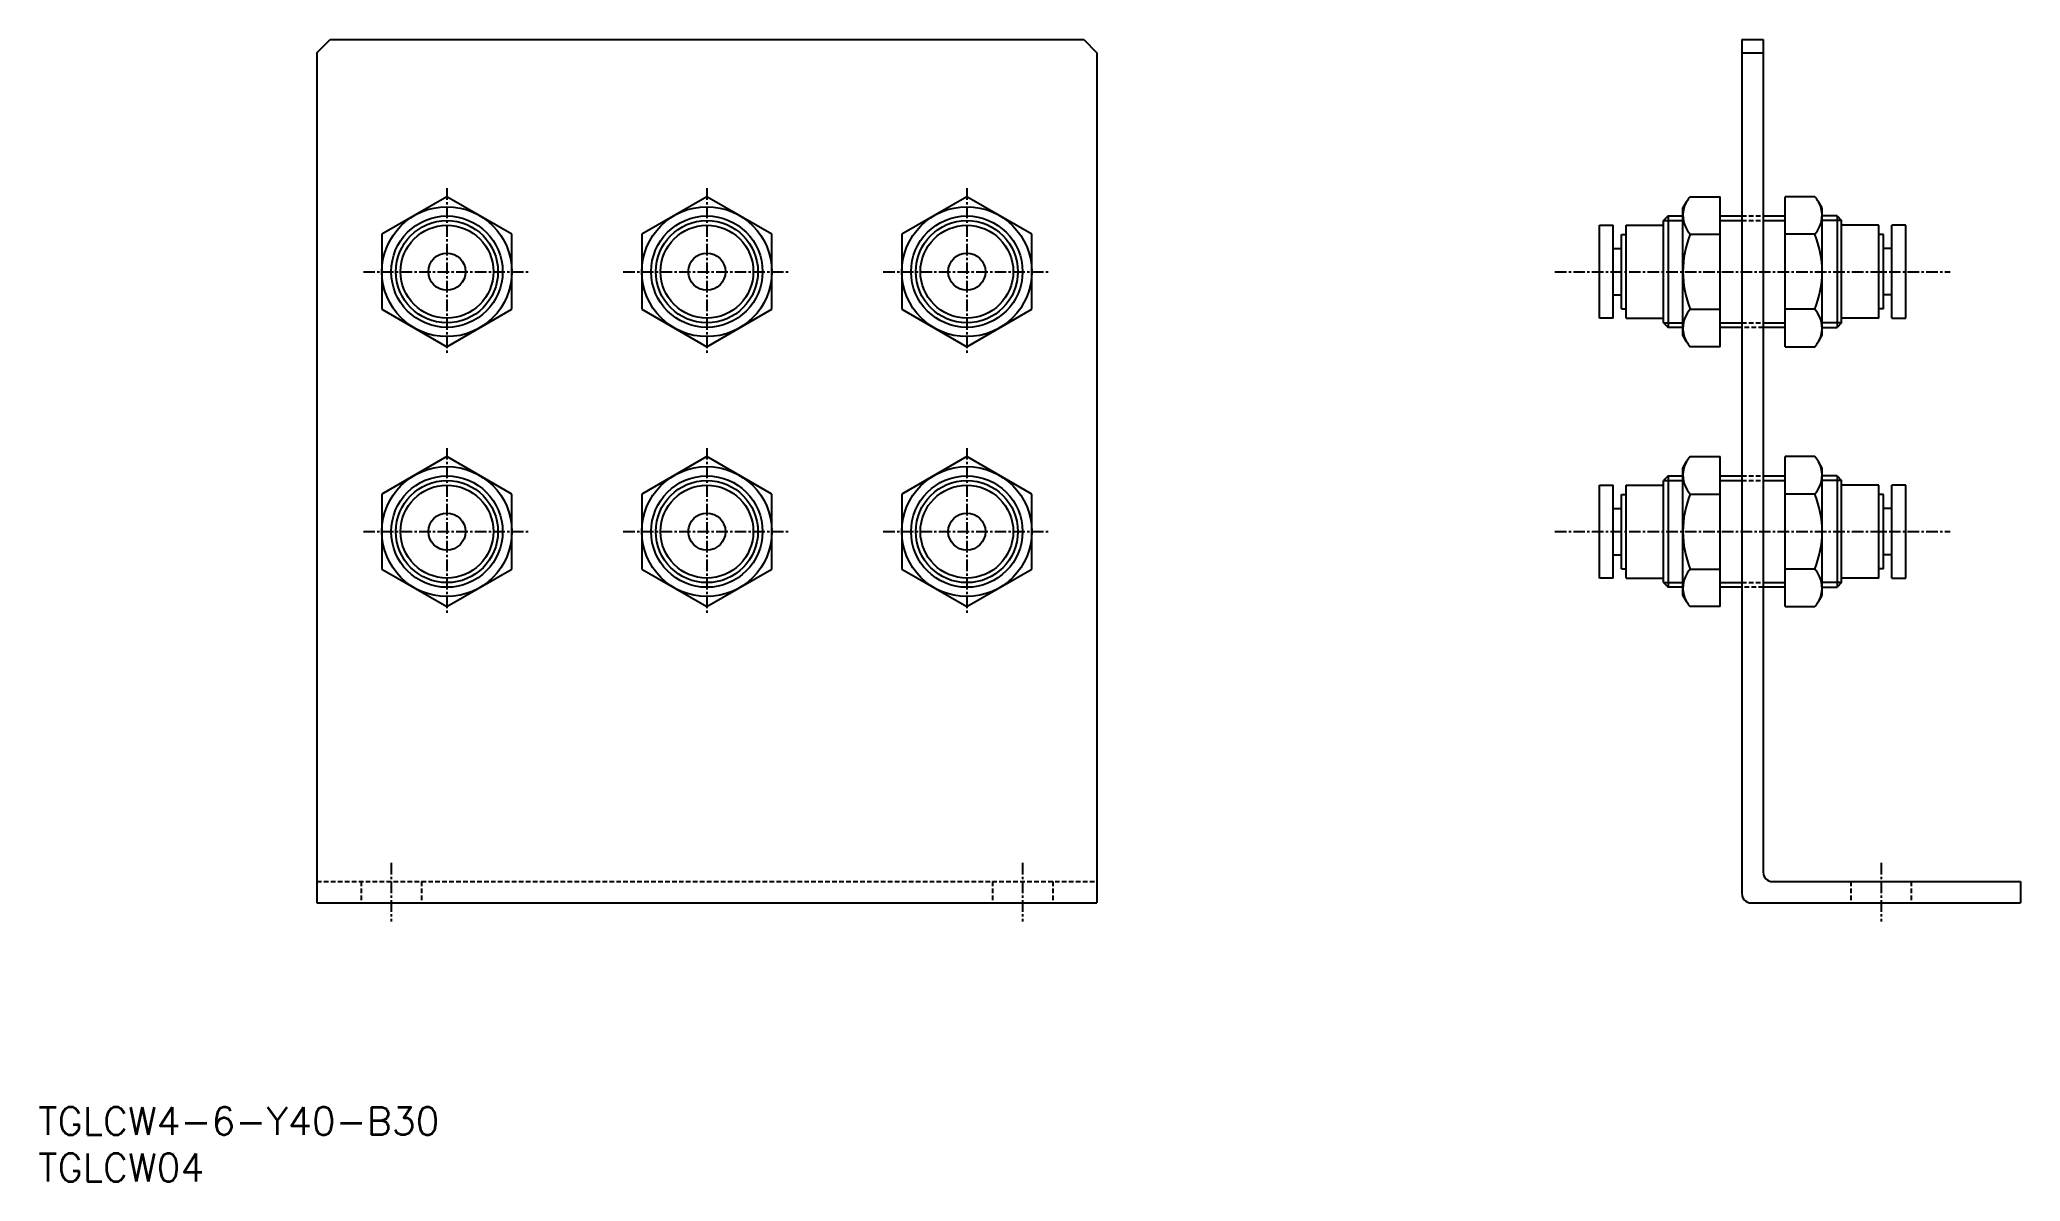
# Model space of a CAD drawing. Extents: x 0 to 213, y 0 to 123.
import ezdxf

# ---------------------------------------------------------------- set-up
doc = ezdxf.new("R2010")
doc.units = 0
doc.linetypes.add('CENTER', pattern=[2, 1.25, -0.25, 0.25, -0.25])
doc.linetypes.add('DASHED', pattern=[0.75, 0.5, -0.25])
doc.layers.get('0').update_dxf_attribs({"linetype": 'CONTINUOUS'})
doc.layers.add('CENTER', color=1, linetype='CENTER')
doc.styles.get("Standard").update_dxf_attribs({"font": 'txt.shx'})

# ---------------------------------------------------------------- blocks, each defined once
blk = doc.blocks.new('*U18')
at = {"color": 7, "linetype": 'CONTINUOUS'}
blk.add_text('TGLCW04', height=3, dxfattribs=at).set_placement((0, 0))
blk = doc.blocks.new('*U19')
at = {"color": 7, "linetype": 'CONTINUOUS'}
blk.add_text('TGLCW4-6-Y40-B30', height=3, dxfattribs=at).set_placement((0, 5))

msp = doc.modelspace()

# ---------------------------------------------------------------- linework, layer by layer
at = {"color": 7, "linetype": 'CONTINUOUS'}
for p, q in [((30, 121.59), (31.41, 123)), ((31.41, 123), (112.59, 123)), ((112.59, 123), (114, 121.59)), ((183.48, 123), (185.78, 123)), ((183.48, 123), (183.48, 31)), ((185.78, 123), (185.78, 33.3)), ((30, 121.59), (30, 30)), ((114, 121.59), (114, 30)), ((183.48, 121.59), (185.78, 121.59)), ((44, 106.08), (37, 102.04)), ((51, 102.04), (44, 106.08)), ((72, 106.08), (65, 102.04)), ((79, 102.04), (72, 106.08)), ((100, 106.08), (93, 102.04)), ((107, 102.04), (100, 106.08)), ((177.13, 104.85), (177.53, 105.54)), ((177.13, 103.05), (177.13, 104.85)), ((177.93, 106.08), (181.13, 106.08)), ((181.13, 89.92), (181.13, 106.08)), ((188.13, 89.92), (188.13, 106.08)), ((191.33, 106.08), (188.13, 106.08)), ((192.13, 104.85), (191.74, 105.54)), ((192.13, 103.05), (192.13, 104.85)), ((168.13, 103), (169.63, 103)), ((168.13, 93), (168.13, 103)), ((168.51, 103), (168.51, 103)), ((168.88, 103), (168.88, 103)), ((169.63, 93), (169.63, 103)), ((171.03, 93), (171.03, 103)), ((171.03, 103), (175.03, 103)), ((175.53, 104), (175.03, 103.5)), ((175.03, 92.5), (175.03, 103.5)), ((175.53, 104), (175.53, 92)), ((175.53, 104), (177.13, 104)), ((177.13, 92.95), (177.13, 103.05)), ((181.13, 104), (183.48, 104)), ((185.78, 104), (188.13, 104)), ((193.73, 104), (192.13, 104)), ((192.13, 92.95), (192.13, 103.05)), ((193.73, 104), (194.23, 103.5)), ((193.73, 104), (193.73, 92)), ((194.23, 92.5), (194.23, 103.5)), ((198.23, 103), (194.23, 103)), ((198.23, 93), (198.23, 103)), ((201.13, 103), (199.63, 103)), ((199.63, 93), (199.63, 103)), ((201.13, 93), (201.13, 103)), ((37, 102.04), (37, 93.96)), ((51, 93.96), (51, 102.04)), ((65, 102.04), (65, 93.96)), ((79, 93.96), (79, 102.04)), ((93, 102.04), (93, 93.96)), ((107, 93.96), (107, 102.04)), ((169.63, 100.5), (170.53, 100.5)), ((170.53, 102), (171.03, 102)), ((170.53, 94), (170.53, 102)), ((177.93, 102.04), (181.13, 102.04)), ((191.33, 102.04), (188.13, 102.04)), ((198.73, 102), (198.23, 102)), ((198.73, 94), (198.73, 102)), ((199.63, 100.5), (198.73, 100.5)), ((37, 93.96), (44, 89.92)), ((44, 89.92), (51, 93.96)), ((65, 93.96), (72, 89.92)), ((72, 89.92), (79, 93.96)), ((93, 93.96), (100, 89.92)), ((100, 89.92), (107, 93.96)), ((169.63, 95.5), (170.53, 95.5)), ((170.53, 94), (171.03, 94)), ((177.93, 93.96), (181.13, 93.96)), ((191.33, 93.96), (188.13, 93.96)), ((198.73, 94), (198.23, 94)), ((199.63, 95.5), (198.73, 95.5)), ((169.63, 93), (168.13, 93)), ((171.03, 93), (175.03, 93)), ((175.03, 92.5), (175.53, 92)), ((177.13, 92), (175.53, 92)), ((177.13, 91.15), (177.13, 92.95)), ((183.48, 92), (181.13, 92)), ((188.13, 92), (185.78, 92)), ((192.13, 91.15), (192.13, 92.95)), ((192.13, 92), (193.73, 92)), ((194.23, 92.5), (193.73, 92)), ((198.23, 93), (194.23, 93)), ((199.63, 93), (201.13, 93)), ((177.53, 90.46), (177.13, 91.15)), ((181.13, 89.92), (177.93, 89.92)), ((188.13, 89.92), (191.33, 89.92)), ((191.74, 90.46), (192.13, 91.15)), ((44, 78.08), (37, 74.04)), ((51, 74.04), (44, 78.08)), ((72, 78.08), (65, 74.04)), ((79, 74.04), (72, 78.08)), ((100, 78.08), (93, 74.04)), ((107, 74.04), (100, 78.08)), ((177.13, 76.85), (177.53, 77.54)), ((177.13, 75.05), (177.13, 76.85)), ((177.93, 78.08), (181.13, 78.08)), ((181.13, 61.92), (181.13, 78.08)), ((188.13, 61.92), (188.13, 78.08)), ((191.33, 78.08), (188.13, 78.08)), ((192.13, 76.85), (191.74, 77.54)), ((192.13, 75.05), (192.13, 76.85)), ((168.13, 75), (169.63, 75)), ((168.13, 65), (168.13, 75)), ((168.51, 75), (168.51, 75)), ((168.88, 75), (168.88, 75)), ((169.63, 65), (169.63, 75)), ((171.03, 65), (171.03, 75)), ((171.03, 75), (175.03, 75)), ((175.53, 76), (175.03, 75.5)), ((175.03, 64.5), (175.03, 75.5)), ((175.53, 76), (175.53, 64)), ((175.53, 76), (177.13, 76)), ((177.13, 64.95), (177.13, 75.05)), ((181.13, 76), (183.48, 76)), ((185.78, 76), (188.13, 76)), ((193.73, 76), (192.13, 76)), ((192.13, 64.95), (192.13, 75.05)), ((193.73, 76), (194.23, 75.5)), ((193.73, 76), (193.73, 64)), ((194.23, 64.5), (194.23, 75.5)), ((198.23, 75), (194.23, 75)), ((198.23, 65), (198.23, 75)), ((201.13, 75), (199.63, 75)), ((199.63, 65), (199.63, 75)), ((201.13, 65), (201.13, 75)), ((37, 74.04), (37, 65.96)), ((51, 65.96), (51, 74.04)), ((65, 74.04), (65, 65.96)), ((79, 65.96), (79, 74.04)), ((93, 74.04), (93, 65.96)), ((107, 65.96), (107, 74.04)), ((170.53, 74), (171.03, 74)), ((170.53, 66), (170.53, 74)), ((177.93, 74.04), (181.13, 74.04)), ((191.33, 74.04), (188.13, 74.04)), ((198.73, 74), (198.23, 74)), ((198.73, 66), (198.73, 74)), ((169.63, 72.5), (170.53, 72.5)), ((199.63, 72.5), (198.73, 72.5)), ((169.63, 67.5), (170.53, 67.5)), ((199.63, 67.5), (198.73, 67.5)), ((37, 65.96), (44, 61.92)), ((44, 61.92), (51, 65.96)), ((65, 65.96), (72, 61.92)), ((72, 61.92), (79, 65.96)), ((93, 65.96), (100, 61.92)), ((100, 61.92), (107, 65.96)), ((169.63, 65), (168.13, 65)), ((170.53, 66), (171.03, 66)), ((171.03, 65), (175.03, 65)), ((175.03, 64.5), (175.53, 64)), ((177.13, 63.15), (177.13, 64.95)), ((177.93, 65.96), (181.13, 65.96)), ((191.33, 65.96), (188.13, 65.96)), ((192.13, 63.15), (192.13, 64.95)), ((194.23, 64.5), (193.73, 64)), ((198.23, 65), (194.23, 65)), ((198.73, 66), (198.23, 66)), ((199.63, 65), (201.13, 65)), ((177.13, 64), (175.53, 64)), ((177.53, 62.46), (177.13, 63.15)), ((181.13, 61.92), (177.93, 61.92)), ((183.48, 64), (181.13, 64)), ((188.13, 64), (185.78, 64)), ((188.13, 61.92), (191.33, 61.92)), ((191.74, 62.46), (192.13, 63.15)), ((192.13, 64), (193.73, 64)), ((186.78, 32.3), (213.48, 32.3)), ((213.48, 32.3), (213.48, 30)), ((30, 30), (114, 30)), ((184.48, 30), (213.48, 30))]:
    msp.add_line(p, q, dxfattribs=at)
at = {"color": 3, "linetype": 'CONTINUOUS'}
for p, q in [((175.03, 103.5), (177.13, 103.5)), ((181.13, 103.5), (183.48, 103.5)), ((185.78, 103.5), (188.13, 103.5)), ((194.23, 103.5), (192.13, 103.5)), ((175.03, 92.5), (177.13, 92.5)), ((181.13, 92.5), (183.48, 92.5)), ((185.78, 92.5), (188.13, 92.5)), ((194.23, 92.5), (192.13, 92.5)), ((175.03, 75.5), (177.13, 75.5)), ((181.13, 75.5), (183.48, 75.5)), ((185.78, 75.5), (188.13, 75.5)), ((194.23, 75.5), (192.13, 75.5)), ((175.03, 64.5), (177.13, 64.5)), ((181.13, 64.5), (183.48, 64.5)), ((185.78, 64.5), (188.13, 64.5)), ((194.23, 64.5), (192.13, 64.5))]:
    msp.add_line(p, q, dxfattribs=at)
at = {"color": 3, "linetype": 'DASHED'}
for p, q in [((183.48, 104), (185.78, 104)), ((183.48, 103.5), (185.78, 103.5)), ((183.48, 92.5), (185.78, 92.5)), ((185.78, 92), (183.48, 92)), ((183.48, 76), (185.78, 76)), ((183.48, 75.5), (185.78, 75.5)), ((183.48, 64.5), (185.78, 64.5)), ((185.78, 64), (183.48, 64)), ((30, 32.3), (114, 32.3)), ((34.75, 32.3), (34.75, 30)), ((41.25, 32.3), (41.25, 30)), ((102.75, 32.3), (102.75, 30)), ((109.25, 32.3), (109.25, 30)), ((195.23, 32.3), (195.23, 30)), ((201.73, 32.3), (201.73, 30))]:
    msp.add_line(p, q, dxfattribs=at)
at = {"color": 7, "linetype": 'CONTINUOUS'}
for centre, radius in [((44, 98), 7), ((72, 98), 7), ((100, 98), 7), ((44, 98), 6), ((44, 98), 5), ((72, 98), 6), ((72, 98), 5), ((100, 98), 6), ((100, 98), 5), ((44, 98), 2), ((72, 98), 2), ((100, 98), 2), ((44, 70), 7), ((72, 70), 7), ((100, 70), 7), ((44, 70), 6), ((44, 70), 5), ((72, 70), 6), ((72, 70), 5), ((100, 70), 6), ((100, 70), 5), ((44, 70), 2), ((72, 70), 2), ((100, 70), 2)]:
    msp.add_circle(centre, radius, dxfattribs=at)
at = {"color": 3, "linetype": 'CONTINUOUS'}
for centre in [(44, 98), (72, 98), (100, 98), (44, 70), (72, 70), (100, 70)]:
    msp.add_circle(centre, 5.5, dxfattribs=at)
at = {"color": 7, "linetype": 'CONTINUOUS'}
for centre, radius, start, end in [((180.08, 104.06), 2.95, 150, 223.197), ((180.08, 104.06), 2.95, 136.803, 150), ((189.18, 104.06), 2.95, 30, 43.197), ((189.18, 104.06), 2.95, 316.803, 30), ((187.74, 98), 10.61, 157.6062, 202.3938), ((181.52, 98), 10.61, 337.6062, 22.3938), ((180.08, 91.94), 2.95, 136.803, 210), ((189.18, 91.94), 2.95, 330, 43.197), ((180.08, 91.94), 2.95, 210, 223.197), ((189.18, 91.94), 2.95, 316.803, 330), ((180.08, 76.06), 2.95, 150, 223.197), ((180.08, 76.06), 2.95, 136.803, 150), ((189.18, 76.06), 2.95, 30, 43.197), ((189.18, 76.06), 2.95, 316.803, 30), ((187.74, 70), 10.61, 157.6062, 202.3938), ((181.52, 70), 10.61, 337.6062, 22.3938), ((180.08, 63.94), 2.95, 136.803, 210), ((189.18, 63.94), 2.95, 330, 43.197), ((180.08, 63.94), 2.95, 210, 223.197), ((189.18, 63.94), 2.95, 316.803, 330), ((186.78, 33.3), 1, 180, 270), ((184.48, 31), 1, 180, 270)]:
    msp.add_arc(centre, radius, start, end, dxfattribs=at)
at = {"layer": 'CENTER', "color": 1, "linetype": 'CENTER'}
for p, q in [((44, 107), (44, 89)), ((72, 107), (72, 89)), ((100, 107), (100, 89)), ((35, 98), (53, 98)), ((63, 98), (81, 98)), ((91, 98), (109, 98)), ((163.33, 98), (205.93, 98)), ((44, 79), (44, 61)), ((72, 79), (72, 61)), ((100, 79), (100, 61)), ((35, 70), (53, 70)), ((63, 70), (81, 70)), ((91, 70), (109, 70)), ((163.33, 70), (205.93, 70)), ((38, 34.3), (38, 28)), ((106, 34.3), (106, 28)), ((198.48, 34.3), (198.48, 28))]:
    msp.add_line(p, q, dxfattribs=at)

# ---------------------------------------------------------------- block references
at = {"color": 7, "linetype": 'CONTINUOUS'}
for name in ['*U19', '*U18']:
    msp.add_blockref(name, (0, 0), dxfattribs=at)

doc.saveas('drawing.dxf')
